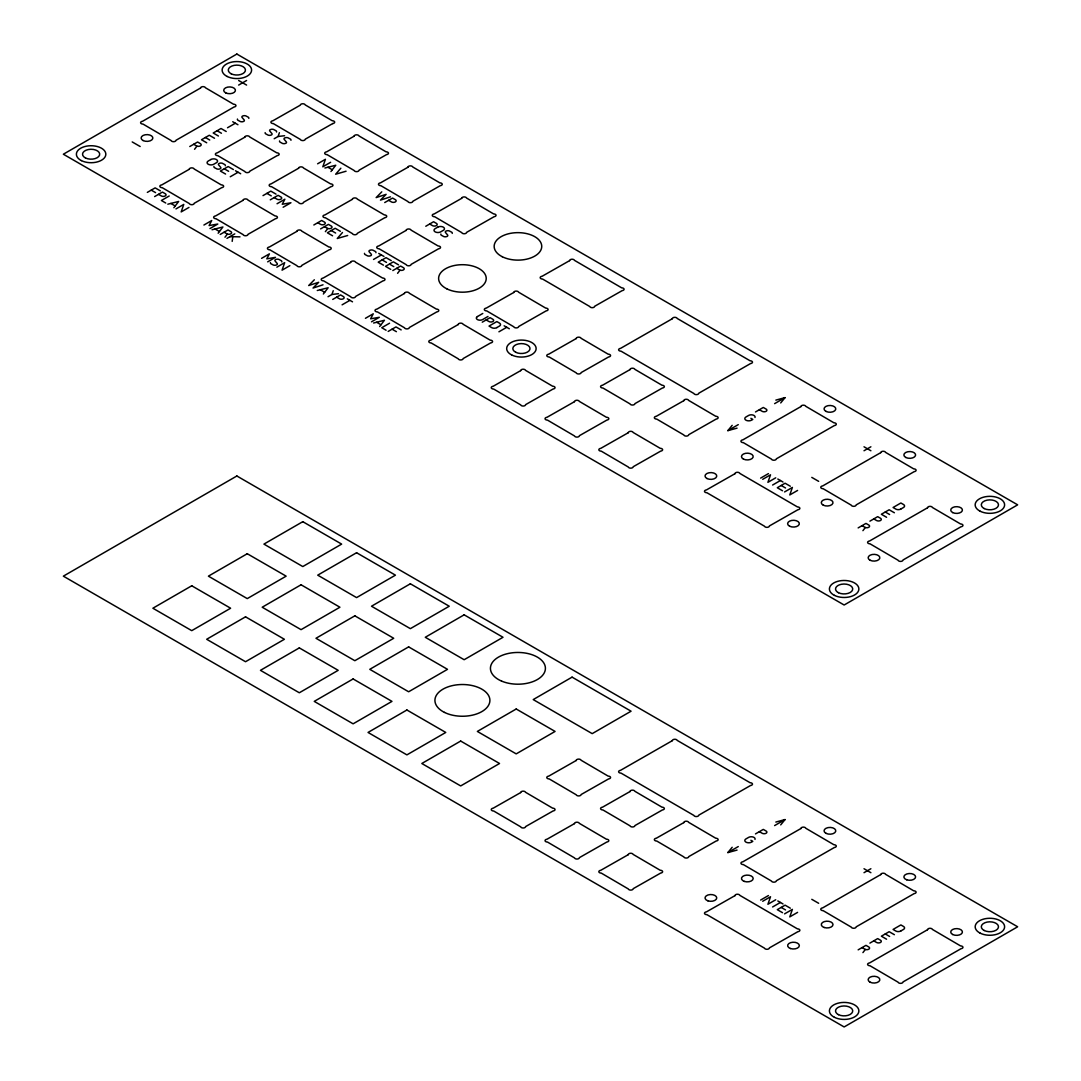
<?xml version="1.0" encoding="UTF-8"?>
<svg xmlns="http://www.w3.org/2000/svg" width="1081" height="1081" viewBox="0 0 1081 1081"><rect width="100%" height="100%" fill="white"/><g stroke="black" fill="none" stroke-linecap="round" stroke-linejoin="round"><path stroke-width="1.5" d="M232.185 241.374L232.793 236.712L239.996 236.861M274.196 138.733L278.101 136.476L279.398 132.72M328.043 296.721L331.948 294.464L333.245 290.708M194.553 149.286L196.985 146.111A2.757 1.594 0 0 0 200.553 145.759A2.757 1.594 0 0 0 200.444 143.665L197.593 142.016L189.783 146.53M224.983 237.212L227.415 234.05A2.757 1.594 0 0 0 230.983 233.699A2.757 1.594 0 0 0 230.875 231.604L228.023 229.956L220.213 234.455M325.381 231.645L327.813 228.469A2.757 1.594 0 0 0 331.381 228.118A2.757 1.594 0 0 0 331.286 226.024L328.421 224.375L320.611 228.888M397.592 273.317L400.024 270.155A2.757 1.594 0 0 0 403.591 269.804A2.757 1.594 0 0 0 403.483 267.71L400.619 266.061L392.822 270.561M862.922 530.663L865.354 527.501A2.757 1.594 0 0 0 868.935 527.15A2.757 1.594 0 0 0 868.827 525.055L865.962 523.407L858.152 527.906M862.922 952.604L865.354 949.442A2.757 1.594 0 0 0 868.935 949.091A2.757 1.594 0 0 0 868.827 946.997L865.962 945.348L858.152 949.848M173.879 207.714L178.649 201.458L167.812 204.201M218.132 233.253L222.902 226.996L212.052 229.753M330.962 171.514L335.745 165.258L324.895 168.014M323.354 294.018L328.138 287.749L317.287 290.505M379.661 326.516L384.431 320.26L373.594 323.016M737.053 428.144L727.864 430.63L732.175 425.333M780.712 402.943L785.022 397.632L775.834 400.119M737.053 850.085L727.864 852.571L732.175 847.274M780.712 824.884L785.022 819.574L775.834 822.06M340.853 168.217L335.651 174.217L346.069 171.217M342.474 232.496L337.272 238.496L347.677 235.496M381.782 191.837L376.147 197.593L386.12 194.35L380.485 200.107L390.457 196.85M314.341 279.79L308.693 285.546L318.679 282.29L313.031 288.059L323.016 284.803M238.644 85.075L246.59 80.494M227.523 127.747L235.32 123.234M147.34 192.391L155.151 187.878L160.353 190.878M154.624 196.593L162.434 192.08L165.298 193.742A2.757 1.594 0 0 1 165.217 195.945A2.757 1.594 0 0 1 161.393 195.985L158.529 194.337M169.204 195.999L161.393 200.498L165.731 203.012M230.267 176.757L238.077 172.257M175.96 208.917L183.77 204.404L181.176 211.917L188.972 207.417M203.904 225.037L211.714 220.538L209.106 225.551L217.781 224.037L209.971 228.55M317.611 163.799L325.422 159.299L322.814 166.812L330.624 162.299M263.007 195.62L270.818 191.121L276.02 194.121M270.291 199.836L278.101 195.323L280.965 196.985A2.757 1.594 0 0 1 280.884 199.188A2.757 1.594 0 0 1 277.06 199.228L274.196 197.58M277.06 203.741L284.871 199.228L282.263 204.241L290.938 202.742L283.141 207.241M226.983 238.361L234.78 233.861M313.841 224.983L321.652 220.47L324.516 222.118A2.757 1.594 0 0 1 324.435 224.335A2.757 1.594 0 0 1 320.611 224.375L317.746 222.727M261.588 258.345L269.399 253.846L266.804 258.845L275.479 257.346L267.669 261.859M384.728 202.552L392.538 198.053L395.403 199.701A2.757 1.594 0 0 1 395.322 201.917A2.757 1.594 0 0 1 391.498 201.958L388.633 200.309M276.858 267.169L284.668 262.656L282.073 270.169L289.87 265.656M425.779 226.253L433.576 221.74L436.44 223.402A2.757 1.594 0 0 1 436.359 225.605A2.757 1.594 0 0 1 432.535 225.645L429.67 223.997M373.553 259.454L381.363 254.94M332.732 299.423L340.542 294.91L343.407 296.572A2.757 1.594 0 0 1 343.326 298.775A2.757 1.594 0 0 1 339.502 298.815L336.637 297.167M342.096 304.828L349.906 300.329M404.443 293.478L376.958 309.112A2.459 1.419 0 0 0 375.026 310.639A2.459 1.419 0 0 0 377.431 311.909L404.497 327.786A2.459 1.419 0 0 0 407.132 328.894A2.459 1.419 0 0 0 409.348 327.516L436.846 311.882A2.459 1.419 0 0 0 438.778 310.355A2.459 1.419 0 0 0 436.373 309.085L409.294 293.208A2.459 1.419 0 0 0 406.659 292.1A2.459 1.419 0 0 0 404.443 293.478M365.432 318.3L373.242 313.801L370.648 318.8L379.323 317.301L371.513 321.814M389.552 323.219L381.742 327.719L386.079 330.232M388.16 331.435L395.97 326.921L401.173 329.921M477.41 316.571L482.788 313.463M487.99 316.463L482.612 319.571A3.675 2.121 0 0 1 477.41 319.571A3.675 2.121 0 0 1 477.41 316.571M482.261 322.179L490.071 317.665L492.936 319.327A2.757 1.594 0 0 1 492.855 321.53A2.757 1.594 0 0 1 489.044 321.57L486.166 319.922M498.922 331.799L506.732 327.286M755.484 411.969L763.294 407.456L766.145 409.104A2.757 1.594 0 0 1 766.064 411.32A2.757 1.594 0 0 1 762.254 411.361L759.389 409.713M727.864 430.63L738.269 424.63M774.618 403.645L785.022 397.632M760.632 478.113L768.442 473.613M762.713 479.315L770.523 474.816L767.915 482.329L775.726 477.816M772.604 485.031L780.414 480.518M784.576 491.936L792.387 487.436L789.779 494.949L797.589 490.436M864.016 450.75L870.881 446.791M869.894 521.164L877.691 516.65L880.556 518.312A2.757 1.594 0 0 1 880.475 520.515A2.757 1.594 0 0 1 876.65 520.556L873.799 518.907M755.484 833.91L763.294 829.397L766.145 831.046A2.757 1.594 0 0 1 766.064 833.262A2.757 1.594 0 0 1 762.254 833.302L759.389 831.654M727.864 852.571L738.269 846.572M774.618 825.587L785.022 819.574M760.632 900.054L768.442 895.554M762.713 901.257L770.523 896.757L767.915 904.27L775.726 899.757M772.604 906.973L780.414 902.459M784.576 913.877L792.387 909.378L789.779 916.891L797.589 912.378M864.016 872.691L870.881 868.732M869.894 943.105L877.691 938.592L880.556 940.254A2.757 1.594 0 0 1 880.475 942.456A2.757 1.594 0 0 1 876.65 942.497L873.799 940.848M278.101 136.476L284.6 135.733M331.948 294.464L338.461 293.708M332.732 123.558L305.247 139.179A2.459 1.419 0 0 1 303.031 140.571A2.459 1.419 0 0 1 300.396 139.463L273.317 123.585A2.459 1.419 0 0 1 270.926 122.302A2.459 1.419 0 0 1 272.844 120.788L300.342 105.154A2.459 1.419 0 0 1 302.558 103.762A2.459 1.419 0 0 1 305.193 104.884L332.259 120.748A2.459 1.419 0 0 1 334.664 122.031A2.459 1.419 0 0 1 332.732 123.558M229.929 236.658L232.793 236.712M238.644 80.494L246.59 85.075M864.016 446.791L870.881 450.75M327.935 167.258L332.272 169.758M750.903 418.333L752.808 419.442L751.511 420.185A3.932 2.27 0 0 1 745.958 420.185A3.932 2.27 0 0 1 745.958 416.982L748.565 415.482A3.784 2.189 0 0 1 753.092 415.077A3.784 2.189 0 0 1 754.984 417.482M232.726 121.734L237.928 124.734M894.379 512.759L889.163 509.759L881.366 514.259L886.569 517.272M226.213 131.504L221.01 128.49L213.2 133.004L218.403 136.003M885.271 512.016L889.609 514.515M217.105 130.747L221.443 133.247M811.79 477.383L818.655 481.342M214.511 138.26L209.295 135.26L201.485 139.76L206.701 142.773M205.39 137.503L209.728 140.017M862.057 525.663L865.097 527.406M777.807 479.018L783.009 482.031M790.306 486.234L785.09 483.221L777.293 487.734L782.495 490.747M193.688 144.273L196.715 146.03M781.198 485.477L785.536 487.99M340.393 231.293L335.191 228.28L327.381 232.793L332.583 235.793M378.755 253.44L383.971 256.44M391.254 260.656L386.052 257.643L378.242 262.156L383.444 265.156M398.538 264.859L393.335 261.845L385.525 266.358L390.727 269.358M504.124 325.786L509.34 328.786M233.388 169.555L228.186 166.542L220.375 171.055L225.578 174.055M235.469 170.757L240.671 173.757M224.28 168.798L228.618 171.298M266.912 193.377L271.25 195.877M324.516 226.632L327.557 228.388M331.286 230.537L335.623 233.037M382.147 259.899L386.485 262.399M389.43 264.102L393.768 266.615M396.713 268.318L399.754 270.061M132.22 141.935L140.165 146.516M347.298 298.815L352.514 301.829M151.245 190.134L155.583 192.634M224.118 232.212L227.145 233.955M392.065 329.178L396.403 331.678M170.852 203.458L175.19 205.958M215.092 228.996L219.429 231.51M320.327 289.762L324.665 292.262M376.634 322.26L380.971 324.773M864.016 868.732L870.881 872.691M750.903 840.275L752.808 841.383L751.511 842.126A3.932 2.27 0 0 1 745.958 842.126A3.932 2.27 0 0 1 745.958 838.924L748.565 837.424A3.784 2.189 0 0 1 753.092 837.018A3.784 2.189 0 0 1 754.984 839.424M894.379 934.7L889.163 931.7L881.366 936.2L886.569 939.213M885.271 933.943L889.609 936.457M811.79 899.324L818.655 903.284M862.057 947.605L865.097 949.348M777.807 900.959L783.009 903.959M790.306 908.175L785.09 905.162L777.293 909.675L782.495 912.675M781.198 907.418L785.536 909.932M375.904 252.684A2.905 1.676 0 0 0 375.472 251.535L372.945 250.184A3.284 1.892 0 0 0 370.864 249.981L369.648 250.346A2.23 1.284 0 0 0 369.216 251.832L371.215 254.184A2.23 1.297 0 0 1 370.797 255.684L369.567 256.048A3.284 1.905 0 0 1 367.486 255.846L364.973 254.494A2.919 1.689 0 0 1 364.54 253.332M265.169 132.625A2.919 1.689 0 0 0 265.602 133.774L268.115 135.125A3.284 1.905 0 0 0 270.196 135.328L271.426 134.963A2.23 1.284 0 0 0 271.966 134.449A2.257 1.297 0 0 0 271.844 133.476L269.858 131.125A2.23 1.284 0 0 1 270.277 129.639L271.507 129.274A3.284 1.892 0 0 1 273.588 129.463L276.101 130.815A2.919 1.676 0 0 1 276.533 131.977M281.803 261.899A2.905 1.676 0 0 0 281.371 260.751L278.857 259.399A3.284 1.892 0 0 0 276.777 259.197L275.547 259.562A2.23 1.284 0 0 0 275.128 261.048L277.128 263.413A2.23 1.297 0 0 1 276.695 264.899L275.479 265.264A3.284 1.905 0 0 1 273.398 265.061L270.872 263.71A2.919 1.689 0 0 1 270.439 262.561M248.806 118.397A2.919 1.676 0 0 0 248.373 117.248L245.86 115.897A3.284 1.892 0 0 0 243.779 115.694L242.549 116.059A2.23 1.284 0 0 0 242.13 117.545L244.13 119.896A2.257 1.297 0 0 1 243.698 121.396L242.482 121.761A3.284 1.905 0 0 1 240.401 121.558L237.874 120.207A2.919 1.689 0 0 1 237.442 119.045M452.236 233.415A2.919 1.676 0 0 0 451.804 232.266L449.277 230.915A3.284 1.892 0 0 0 447.196 230.712L445.98 231.077A2.23 1.284 0 0 0 445.548 232.564L447.548 234.915A2.257 1.297 0 0 1 447.115 236.415L445.899 236.766A3.284 1.905 0 0 1 443.818 236.577L441.305 235.212A2.919 1.689 0 0 1 440.872 234.064M279.574 140.935A2.919 1.689 0 0 0 280.006 142.084L282.519 143.449A3.284 1.905 0 0 0 284.6 143.638L285.83 143.287A2.257 1.297 0 0 0 286.249 141.787L284.249 139.435A2.23 1.284 0 0 1 284.681 137.949L285.897 137.584A3.284 1.892 0 0 1 287.978 137.787L290.505 139.138A2.919 1.676 0 0 1 290.938 140.287M225.321 165.798A2.905 1.676 0 0 0 224.889 164.636L222.375 163.285A3.284 1.892 0 0 0 220.294 163.096L219.065 163.447A2.23 1.284 0 0 0 218.646 164.947L220.632 167.298A2.23 1.297 0 0 1 220.213 168.785L218.984 169.149A3.284 1.905 0 0 1 216.903 168.947L214.389 167.596A2.919 1.689 0 0 1 213.957 166.447M496.841 327.584L496.76 327.638A3.554 2.054 0 0 1 491.733 327.638L489.031 326.084L496.841 321.584L499.53 323.124A3.702 2.135 0 0 1 499.449 326.084L496.841 327.584M900.878 509.002L900.797 509.056A3.554 2.054 0 0 1 895.771 509.056L893.068 507.502L900.878 502.989L903.567 504.543A3.702 2.135 0 0 1 903.486 507.502L900.878 509.002M900.878 930.944L900.797 930.998A3.554 2.054 0 0 1 895.771 930.998L893.068 929.444L900.878 924.931L903.567 926.485A3.702 2.135 0 0 1 903.486 929.444L900.878 930.944M236.861 54.05L63.347 154.218L844.139 605.009L1017.653 504.841L236.861 54.05M200.566 88.02L142.543 121.288A2.459 1.419 0 0 0 140.611 122.802A2.459 1.419 0 0 0 143.016 124.085L171.136 140.557A2.459 1.419 0 0 0 173.771 141.665A2.459 1.419 0 0 0 175.987 140.287L234.009 107.019A2.459 1.419 0 0 0 235.942 105.506A2.459 1.419 0 0 0 233.537 104.222L205.431 87.75A2.459 1.419 0 0 0 202.796 86.642A2.459 1.419 0 0 0 200.58 88.02M189.297 169.271L161.812 184.892A2.459 1.419 0 0 0 159.88 186.418A2.459 1.419 0 0 0 162.272 187.702L189.351 203.566A2.459 1.419 0 0 0 191.986 204.687A2.459 1.419 0 0 0 194.202 203.296L221.686 187.662A2.459 1.419 0 0 0 223.618 186.148A2.459 1.419 0 0 0 221.213 184.865L194.148 168.987A2.459 1.419 0 0 0 191.513 167.879A2.459 1.419 0 0 0 189.297 169.271M244.819 137.206L217.335 152.84A2.459 1.419 0 0 0 215.403 154.367A2.459 1.419 0 0 0 217.794 155.637L244.874 171.514A2.459 1.419 0 0 0 247.508 172.622A2.459 1.419 0 0 0 249.725 171.244L277.209 155.61A2.459 1.419 0 0 0 279.141 154.083A2.459 1.419 0 0 0 276.736 152.813L249.67 136.936A2.459 1.419 0 0 0 247.036 135.828A2.459 1.419 0 0 0 244.819 137.206M210.836 159.529L208.228 161.042A3.919 2.27 0 0 0 208.228 164.244A3.919 2.27 0 0 0 213.781 164.244L216.389 162.745A3.919 2.27 0 0 0 216.389 159.529A3.919 2.27 0 0 0 210.836 159.529M243.076 200.323L215.592 215.943A2.459 1.419 0 0 0 213.66 217.47A2.459 1.419 0 0 0 216.065 218.754L243.13 234.618A2.459 1.419 0 0 0 245.765 235.739A2.459 1.419 0 0 0 247.981 234.347L275.479 218.713A2.459 1.419 0 0 0 277.412 217.2A2.459 1.419 0 0 0 275.006 215.916L247.941 200.053A2.459 1.419 0 0 0 245.306 198.931A2.459 1.419 0 0 0 243.09 200.323M298.599 168.258L271.115 183.892A2.459 1.419 0 0 0 269.183 185.419A2.459 1.419 0 0 0 271.588 186.689L298.653 202.566A2.459 1.419 0 0 0 301.288 203.674A2.459 1.419 0 0 0 303.504 202.296L331.002 186.662A2.459 1.419 0 0 0 332.934 185.148A2.459 1.419 0 0 0 330.529 183.865L303.45 167.987A2.459 1.419 0 0 0 300.829 166.879A2.459 1.419 0 0 0 298.599 168.258M354.122 136.206L326.638 151.84A2.459 1.419 0 0 0 324.705 153.353A2.459 1.419 0 0 0 327.111 154.637L354.176 170.514A2.459 1.419 0 0 0 356.811 171.622A2.459 1.419 0 0 0 359.027 170.244L386.525 154.61A2.459 1.419 0 0 0 388.457 153.083A2.459 1.419 0 0 0 386.052 151.813L358.973 135.936A2.459 1.419 0 0 0 356.352 134.828A2.459 1.419 0 0 0 354.122 136.206M296.87 231.375L269.385 247.009A2.459 1.419 0 0 0 267.453 248.522A2.459 1.419 0 0 0 269.845 249.806L296.924 265.669A2.459 1.419 0 0 0 299.559 266.791A2.459 1.419 0 0 0 301.775 265.399L329.259 249.779A2.459 1.419 0 0 0 331.191 248.252A2.459 1.419 0 0 0 328.8 246.968L301.721 231.104A2.459 1.419 0 0 0 299.086 229.983A2.459 1.419 0 0 0 296.87 231.375M352.392 199.323L324.908 214.943A2.459 1.419 0 0 0 322.976 216.47A2.459 1.419 0 0 0 325.367 217.754L352.447 233.618A2.459 1.419 0 0 0 355.081 234.739A2.459 1.419 0 0 0 357.298 233.347L384.782 217.713A2.459 1.419 0 0 0 386.714 216.2A2.459 1.419 0 0 0 384.323 214.916L357.243 199.053A2.459 1.419 0 0 0 354.609 197.931A2.459 1.419 0 0 0 352.392 199.323M407.915 167.258L380.431 182.892A2.459 1.419 0 0 0 378.499 184.419A2.459 1.419 0 0 0 380.89 185.689L407.969 201.566A2.459 1.419 0 0 0 410.604 202.674A2.459 1.419 0 0 0 412.82 201.296L440.305 185.662A2.459 1.419 0 0 0 442.237 184.148A2.459 1.419 0 0 0 439.845 182.865L412.766 166.987A2.459 1.419 0 0 0 410.131 165.879A2.459 1.419 0 0 0 407.915 167.258M350.663 262.426L323.165 278.06A2.459 1.419 0 0 0 321.233 279.574A2.459 1.419 0 0 0 323.638 280.857L350.717 296.735A2.459 1.419 0 0 0 353.352 297.843A2.459 1.419 0 0 0 355.568 296.464L383.052 280.83A2.459 1.419 0 0 0 384.985 279.303A2.459 1.419 0 0 0 382.579 278.033L355.514 262.156A2.459 1.419 0 0 0 352.879 261.034A2.459 1.419 0 0 0 350.663 262.426M406.186 230.375L378.688 245.995A2.459 1.419 0 0 0 376.756 247.522A2.459 1.419 0 0 0 379.161 248.806L406.24 264.669A2.459 1.419 0 0 0 408.875 265.791A2.459 1.419 0 0 0 411.091 264.399L438.575 248.779A2.459 1.419 0 0 0 440.507 247.252A2.459 1.419 0 0 0 438.102 245.968L411.037 230.104A2.459 1.419 0 0 0 408.402 228.983A2.459 1.419 0 0 0 406.186 230.375M461.709 198.309L434.211 213.943A2.459 1.419 0 0 0 432.278 215.47A2.459 1.419 0 0 0 434.684 216.741L461.763 232.618A2.459 1.419 0 0 0 464.398 233.739A2.459 1.419 0 0 0 466.614 232.347L494.098 216.713A2.459 1.419 0 0 0 496.03 215.2A2.459 1.419 0 0 0 493.625 213.916L466.56 198.039A2.459 1.419 0 0 0 463.925 196.931A2.459 1.419 0 0 0 461.709 198.309M437.751 227.159L435.143 228.659A3.919 2.27 0 0 0 435.143 231.861A3.919 2.27 0 0 0 440.697 231.861L443.291 230.361A3.905 2.257 0 0 0 444.372 229.186A3.932 2.27 0 0 0 442.359 226.753A3.932 2.27 0 0 0 437.737 227.159M458.236 324.53L430.738 340.164A2.459 1.419 0 0 0 428.819 341.691A2.459 1.419 0 0 0 431.211 342.961L458.29 358.838A2.459 1.419 0 0 0 460.925 359.946A2.459 1.419 0 0 0 463.141 358.568L490.625 342.934A2.459 1.419 0 0 0 492.558 341.42A2.459 1.419 0 0 0 490.152 340.137L463.087 324.259A2.459 1.419 0 0 0 460.452 323.151A2.459 1.419 0 0 0 458.236 324.53M513.759 292.478L486.261 308.112A2.459 1.419 0 0 0 484.342 309.625A2.459 1.419 0 0 0 486.734 310.909L513.813 326.786A2.459 1.419 0 0 0 516.448 327.894A2.459 1.419 0 0 0 518.664 326.516L546.148 310.882A2.459 1.419 0 0 0 548.081 309.355A2.459 1.419 0 0 0 545.675 308.085L518.61 292.208A2.459 1.419 0 0 0 515.975 291.1A2.459 1.419 0 0 0 513.759 292.478M569.619 260.629L542.135 276.25A2.459 1.419 0 0 0 540.203 277.776A2.459 1.419 0 0 0 542.608 279.06L589.807 306.545A2.459 1.419 0 0 0 592.442 307.666A2.459 1.419 0 0 0 594.658 306.274L622.143 290.64A2.459 1.419 0 0 0 624.075 289.127A2.459 1.419 0 0 0 621.683 287.843L574.484 260.359A2.459 1.419 0 0 0 571.849 259.237A2.459 1.419 0 0 0 569.633 260.629M236.861 475.991L63.347 576.159L844.139 1026.95L1017.653 926.782L236.861 475.991M520.691 370.621L493.206 386.241A2.459 1.419 0 0 0 491.274 387.768A2.459 1.419 0 0 0 493.679 389.052L520.745 404.916A2.459 1.419 0 0 0 523.38 406.037A2.459 1.419 0 0 0 525.596 404.645L553.094 389.011A2.459 1.419 0 0 0 555.026 387.498A2.459 1.419 0 0 0 552.621 386.214L525.542 370.351A2.459 1.419 0 0 0 522.92 369.229A2.459 1.419 0 0 0 520.691 370.621M576.214 338.556L548.729 354.19A2.459 1.419 0 0 0 546.797 355.717A2.459 1.419 0 0 0 549.202 356.987L576.268 372.864A2.459 1.419 0 0 0 578.903 373.972A2.459 1.419 0 0 0 581.119 372.594L608.617 356.96A2.459 1.419 0 0 0 610.549 355.446A2.459 1.419 0 0 0 608.144 354.163L581.065 338.285A2.446 1.419 0 0 0 578.43 337.177A2.446 1.419 0 0 0 576.214 338.556M191.742 585.78L152.88 608.225L191.742 630.655L230.618 608.225L191.742 585.78M247.265 553.729L208.403 576.159L247.265 598.604L286.141 576.159L247.265 553.729M302.788 521.677L263.926 544.108L302.788 566.552L341.65 544.108L302.788 521.677M672.341 318.719L620.562 348.379A2.459 1.419 0 0 0 618.629 349.906A2.459 1.419 0 0 0 621.035 351.176L693.907 393.498A2.459 1.419 0 0 0 696.542 394.619A2.459 1.419 0 0 0 698.758 393.227L750.538 363.567A2.459 1.419 0 0 0 752.471 362.054A2.459 1.419 0 0 0 750.079 360.77L677.192 318.449A2.446 1.419 0 0 0 674.558 317.341A2.446 1.419 0 0 0 672.341 318.719M574.484 401.673L547 417.293A2.459 1.419 0 0 0 545.067 418.82A2.459 1.419 0 0 0 547.459 420.104L574.538 435.967A2.459 1.419 0 0 0 577.173 437.089A2.459 1.419 0 0 0 579.389 435.697L606.873 420.077A2.459 1.419 0 0 0 608.806 418.55A2.459 1.419 0 0 0 606.414 417.266L579.335 401.402A2.459 1.419 0 0 0 576.7 400.281A2.459 1.419 0 0 0 574.484 401.673M630.007 369.607L602.522 385.241A2.459 1.419 0 0 0 600.59 386.768A2.459 1.419 0 0 0 602.982 388.038L630.061 403.916A2.459 1.419 0 0 0 632.696 405.024A2.459 1.419 0 0 0 634.912 403.645L662.396 388.011A2.459 1.419 0 0 0 664.329 386.498A2.459 1.419 0 0 0 661.937 385.214L634.858 369.337A2.446 1.419 0 0 0 632.223 368.229A2.446 1.419 0 0 0 630.007 369.607M245.536 616.832L206.674 639.276L245.536 661.721L284.398 639.276L245.536 616.832M301.059 584.78L262.197 607.225L301.059 629.655L339.92 607.225L301.059 584.78M356.581 552.729L317.719 575.16L356.581 597.604L395.443 575.16L356.581 552.729M628.277 432.724L600.779 448.358A2.459 1.419 0 0 0 598.847 449.872A2.459 1.419 0 0 0 601.252 451.155L628.331 467.033A2.459 1.419 0 0 0 630.966 468.141A2.459 1.419 0 0 0 633.182 466.749L660.667 451.128A2.459 1.419 0 0 0 662.599 449.601A2.459 1.419 0 0 0 660.194 448.318L633.128 432.454A2.459 1.419 0 0 0 630.493 431.333A2.459 1.419 0 0 0 628.277 432.724M683.8 400.673L656.302 416.293A2.459 1.419 0 0 0 654.37 417.82A2.459 1.419 0 0 0 656.775 419.104L683.854 434.967A2.459 1.419 0 0 0 686.489 436.089A2.459 1.419 0 0 0 688.705 434.697L716.19 419.063A2.459 1.419 0 0 0 718.122 417.55A2.459 1.419 0 0 0 715.717 416.266L688.651 400.402A2.446 1.419 0 0 0 686.016 399.281A2.446 1.419 0 0 0 683.8 400.673M299.315 647.897L260.453 670.328L299.315 692.772L338.191 670.328L299.315 647.897M354.852 615.832L315.976 638.276L354.838 660.707L393.714 638.276L354.852 615.832M410.361 583.781L371.499 606.225L410.361 628.656L449.237 606.225L410.361 583.781M800.913 406.578L742.89 439.845A2.459 1.419 0 0 0 740.958 441.359A2.459 1.419 0 0 0 743.35 442.642L771.469 459.114A2.459 1.419 0 0 0 774.104 460.222A2.459 1.419 0 0 0 776.32 458.844L834.343 425.576A2.459 1.419 0 0 0 836.275 424.063A2.459 1.419 0 0 0 833.883 422.779L805.764 406.307A2.446 1.419 0 0 0 803.129 405.199A2.446 1.419 0 0 0 800.913 406.578M353.109 678.949L314.247 701.38L353.109 723.824L391.971 701.38L353.109 678.949M408.632 646.884L369.77 669.328L408.632 691.772L447.507 669.328L408.632 646.884M464.154 614.832L425.279 637.277L464.154 659.721L503.016 637.277L464.154 614.832M734.985 473.694L706.447 489.923A2.459 1.419 0 0 0 704.515 491.45A2.459 1.419 0 0 0 706.92 492.733L764.524 526.231A2.459 1.419 0 0 0 767.159 527.339A2.459 1.419 0 0 0 769.375 525.961L797.913 509.732A2.459 1.419 0 0 0 799.845 508.205A2.459 1.419 0 0 0 797.44 506.921L739.836 473.424A2.459 1.419 0 0 0 737.201 472.302A2.459 1.419 0 0 0 734.985 473.694M406.902 710.001L368.026 732.445L406.902 754.876L445.764 732.445L406.902 710.001M880.731 452.655L822.695 485.923A2.459 1.419 0 0 0 820.776 487.436A2.459 1.419 0 0 0 823.168 488.72L851.288 505.192A2.459 1.419 0 0 0 853.922 506.313A2.459 1.419 0 0 0 856.138 504.922L914.161 471.654A2.459 1.419 0 0 0 916.093 470.14A2.459 1.419 0 0 0 913.688 468.857L885.582 452.385A2.446 1.419 0 0 0 882.947 451.277A2.446 1.419 0 0 0 880.731 452.655M460.682 741.053L421.82 763.497L460.682 785.928L499.544 763.497L460.682 741.053M516.218 709.001L477.343 731.432L516.205 753.876L555.08 731.432L516.218 709.001M572.079 677.138L533.217 699.583L592.199 733.634L631.074 711.203L572.079 677.138M927.579 507.759L869.543 541.013A2.459 1.419 0 0 0 867.624 542.54A2.459 1.419 0 0 0 870.016 543.811L898.135 560.282A2.459 1.419 0 0 0 900.77 561.404A2.459 1.419 0 0 0 902.986 560.012L961.009 526.758A2.459 1.419 0 0 0 962.941 525.231A2.459 1.419 0 0 0 960.536 523.961L932.43 507.489A2.446 1.419 0 0 0 929.795 506.367A2.446 1.419 0 0 0 927.579 507.759M520.691 792.562L493.206 808.183A2.459 1.419 0 0 0 491.274 809.71A2.459 1.419 0 0 0 493.679 810.993L520.745 826.857A2.459 1.419 0 0 0 523.38 827.978A2.459 1.419 0 0 0 525.596 826.587L553.094 810.953A2.459 1.419 0 0 0 555.026 809.439A2.459 1.419 0 0 0 552.621 808.156L525.542 792.278A2.459 1.419 0 0 0 522.92 791.17A2.459 1.419 0 0 0 520.691 792.562M576.214 760.497L548.729 776.131A2.459 1.419 0 0 0 546.797 777.658A2.459 1.419 0 0 0 549.202 778.928L576.268 794.805A2.459 1.419 0 0 0 578.903 795.913A2.459 1.419 0 0 0 581.119 794.535L608.617 778.901A2.459 1.419 0 0 0 610.549 777.374A2.459 1.419 0 0 0 608.144 776.104L581.065 760.227A2.446 1.419 0 0 0 578.43 759.119A2.446 1.419 0 0 0 576.214 760.497M672.341 740.661L620.562 770.321A2.459 1.419 0 0 0 618.629 771.848A2.459 1.419 0 0 0 621.035 773.118L693.907 815.439A2.459 1.419 0 0 0 696.542 816.547A2.459 1.419 0 0 0 698.758 815.169L750.538 785.509A2.459 1.419 0 0 0 752.471 783.995A2.459 1.419 0 0 0 750.079 782.712L677.192 740.39A2.446 1.419 0 0 0 674.558 739.282A2.446 1.419 0 0 0 672.341 740.661M574.484 823.614L547 839.234A2.459 1.419 0 0 0 545.067 840.761A2.459 1.419 0 0 0 547.459 842.045L574.538 857.909A2.459 1.419 0 0 0 577.173 859.03A2.459 1.419 0 0 0 579.389 857.638L606.873 842.004A2.459 1.419 0 0 0 608.806 840.491A2.459 1.419 0 0 0 606.414 839.207L579.335 823.344A2.459 1.419 0 0 0 576.7 822.222A2.459 1.419 0 0 0 574.484 823.614M630.007 791.549L602.522 807.183A2.459 1.419 0 0 0 600.59 808.71A2.459 1.419 0 0 0 602.982 809.98L630.061 825.857A2.459 1.419 0 0 0 632.696 826.965A2.459 1.419 0 0 0 634.912 825.587L662.396 809.953A2.459 1.419 0 0 0 664.329 808.439A2.459 1.419 0 0 0 661.937 807.156L634.858 791.278A2.446 1.419 0 0 0 632.223 790.17A2.446 1.419 0 0 0 630.007 791.549M628.277 854.666L600.779 870.3A2.459 1.419 0 0 0 598.847 871.813A2.459 1.419 0 0 0 601.252 873.097L628.331 888.96A2.459 1.419 0 0 0 630.966 890.082A2.459 1.419 0 0 0 633.182 888.69L660.667 873.07A2.459 1.419 0 0 0 662.599 871.543A2.459 1.419 0 0 0 660.194 870.259L633.128 854.395A2.459 1.419 0 0 0 630.493 853.274A2.459 1.419 0 0 0 628.277 854.666M683.8 822.614L656.302 838.234A2.459 1.419 0 0 0 654.37 839.761A2.459 1.419 0 0 0 656.775 841.045L683.854 856.909A2.459 1.419 0 0 0 686.489 858.03A2.459 1.419 0 0 0 688.705 856.638L716.19 841.004A2.459 1.419 0 0 0 718.122 839.491A2.459 1.419 0 0 0 715.717 838.207L688.651 822.344A2.446 1.419 0 0 0 686.016 821.222A2.446 1.419 0 0 0 683.8 822.614M800.913 828.519L742.89 861.787A2.459 1.419 0 0 0 740.958 863.3A2.459 1.419 0 0 0 743.35 864.584L771.469 881.056A2.459 1.419 0 0 0 774.104 882.164A2.459 1.419 0 0 0 776.32 880.785L834.343 847.518A2.459 1.419 0 0 0 836.275 846.004A2.459 1.419 0 0 0 833.883 844.72L805.764 828.249A2.446 1.419 0 0 0 803.129 827.127A2.446 1.419 0 0 0 800.913 828.519M734.985 895.636L706.447 911.864A2.459 1.419 0 0 0 704.515 913.391A2.459 1.419 0 0 0 706.92 914.661L764.524 948.172A2.459 1.419 0 0 0 767.159 949.28A2.459 1.419 0 0 0 769.375 947.902L797.913 931.673A2.459 1.419 0 0 0 799.845 930.146A2.459 1.419 0 0 0 797.44 928.863L739.836 895.365A2.459 1.419 0 0 0 737.201 894.244A2.459 1.419 0 0 0 734.985 895.636M880.731 874.597L822.695 907.864A2.459 1.419 0 0 0 820.776 909.378A2.459 1.419 0 0 0 823.168 910.661L851.288 927.133A2.459 1.419 0 0 0 853.922 928.255A2.459 1.419 0 0 0 856.138 926.863L914.161 893.595A2.459 1.419 0 0 0 916.093 892.082A2.459 1.419 0 0 0 913.688 890.798L885.582 874.326A2.446 1.419 0 0 0 882.947 873.218A2.446 1.419 0 0 0 880.731 874.597M927.579 929.701L869.543 962.955A2.459 1.419 0 0 0 867.624 964.482A2.459 1.419 0 0 0 870.016 965.752L898.135 982.224A2.459 1.419 0 0 0 900.77 983.345A2.459 1.419 0 0 0 902.986 981.953L961.009 948.699A2.459 1.419 0 0 0 962.941 947.172A2.459 1.419 0 0 0 960.536 945.902L932.43 929.43A2.446 1.419 0 0 0 929.795 928.309A2.446 1.419 0 0 0 927.579 929.701M826.046 833.356A5.864 3.392 0 0 0 835.667 831.465A5.864 3.392 0 0 0 828.032 827.6A5.864 3.392 0 0 0 826.046 833.356M744.39 881.42A5.864 3.392 0 0 0 753.187 878.488A5.864 3.392 0 0 0 744.39 875.556A5.864 3.392 0 0 0 744.39 881.42M952.712 934.525A5.864 3.392 0 0 0 962.32 932.646A5.864 3.392 0 0 0 954.685 928.782A5.864 3.392 0 0 0 952.712 934.525M870.124 982.21A5.864 3.392 0 0 0 879.731 980.332A5.864 3.392 0 0 0 872.097 976.467A5.864 3.392 0 0 0 870.124 982.21M906.797 879.826A5.864 3.392 0 0 0 915.593 876.894A5.864 3.392 0 0 0 906.797 873.961A5.864 3.392 0 0 0 906.797 879.826M824.208 927.498A5.864 3.392 0 0 0 833.005 924.566A5.864 3.392 0 0 0 824.208 921.634A5.864 3.392 0 0 0 824.208 927.498M707.947 900.851A5.864 3.392 0 0 0 716.744 897.919A5.864 3.392 0 0 0 707.947 894.987A5.864 3.392 0 0 0 707.947 900.851M790.549 948.537A5.864 3.392 0 0 0 799.345 945.605A5.864 3.392 0 0 0 790.549 942.673A5.864 3.392 0 0 0 790.549 948.537M980.183 933.16A14.729 8.499 0 0 0 1004.33 928.43A14.729 8.499 0 0 0 985.156 918.728A14.729 8.499 0 0 0 980.183 933.16M984.223 930.498A8.594 4.959 0 0 0 998.317 927.741A8.594 4.959 0 0 0 987.129 922.079A8.594 4.959 0 0 0 984.223 930.498M834.437 1017.316A14.729 8.499 0 0 0 858.584 1012.586A14.729 8.499 0 0 0 839.41 1002.871A14.729 8.499 0 0 0 834.437 1017.316M838.478 1014.654A8.594 4.959 0 0 0 852.558 1011.884A8.594 4.959 0 0 0 841.383 1006.222A8.594 4.959 0 0 0 838.478 1014.654M502.246 256.71A23.796 13.742 0 0 0 541.284 249.062A23.796 13.742 0 0 0 510.3 233.374A23.796 13.742 0 0 0 502.246 256.71M446.723 288.776A23.796 13.742 0 0 0 485.761 281.128A23.796 13.742 0 0 0 454.777 265.426A23.796 13.742 0 0 0 446.723 288.776M905.864 457.493A5.864 3.392 0 0 0 915.485 455.614A5.864 3.392 0 0 0 907.837 451.736A5.864 3.392 0 0 0 905.864 457.493M823.276 505.178A5.864 3.392 0 0 0 832.883 503.287A5.864 3.392 0 0 0 825.249 499.422A5.864 3.392 0 0 0 823.276 505.178M707.015 478.532A5.864 3.392 0 0 0 716.635 476.64A5.864 3.392 0 0 0 709.001 472.775A5.864 3.392 0 0 0 707.015 478.532M789.603 526.217A5.864 3.392 0 0 0 799.224 524.326A5.864 3.392 0 0 0 791.589 520.461A5.864 3.392 0 0 0 789.603 526.217M227.159 76.467A14.729 8.499 0 0 0 251.305 71.738A14.729 8.499 0 0 0 232.131 62.022A14.729 8.499 0 0 0 227.159 76.467M231.199 73.805A8.594 4.959 0 0 0 245.279 71.049A8.594 4.959 0 0 0 234.104 65.387A8.594 4.959 0 0 0 231.199 73.805M980.183 511.232A14.729 8.499 0 0 0 1004.33 506.489A14.729 8.499 0 0 0 985.156 496.787A14.729 8.499 0 0 0 980.183 511.232M984.223 508.556A8.594 4.959 0 0 0 998.317 505.8A8.594 4.959 0 0 0 987.129 500.138A8.594 4.959 0 0 0 984.223 508.556M834.437 595.374A14.729 8.499 0 0 0 858.584 590.645A14.729 8.499 0 0 0 839.41 580.929A14.729 8.499 0 0 0 834.437 595.374M838.478 592.712A8.594 4.959 0 0 0 852.558 589.942A8.594 4.959 0 0 0 841.383 584.28A8.594 4.959 0 0 0 838.478 592.712M81.399 160.61A14.729 8.499 0 0 0 105.546 155.88A14.729 8.499 0 0 0 86.385 146.178A14.729 8.499 0 0 0 81.399 160.61M85.453 157.948A8.594 4.959 0 0 0 99.533 155.191A8.594 4.959 0 0 0 88.358 149.529A8.594 4.959 0 0 0 85.453 157.948M511.705 354.96A14.729 8.499 0 0 0 535.852 350.217A14.729 8.499 0 0 0 516.677 340.515A14.729 8.499 0 0 0 511.705 354.96M515.745 352.284A8.594 4.959 0 0 0 529.839 349.528A8.594 4.959 0 0 0 518.65 343.866A8.594 4.959 0 0 0 515.745 352.284M225.699 92.858A5.864 3.392 0 0 0 235.32 90.98A5.864 3.392 0 0 0 227.686 87.102A5.864 3.392 0 0 0 225.699 92.858M143.111 140.544A5.864 3.392 0 0 0 152.732 138.652A5.864 3.392 0 0 0 145.097 134.787A5.864 3.392 0 0 0 143.111 140.544M826.046 411.415A5.864 3.392 0 0 0 835.667 409.523A5.864 3.392 0 0 0 828.032 405.659A5.864 3.392 0 0 0 826.046 411.415M743.458 459.101A5.864 3.392 0 0 0 753.079 457.209A5.864 3.392 0 0 0 745.444 453.344A5.864 3.392 0 0 0 743.458 459.101M952.712 512.583A5.864 3.392 0 0 0 962.32 510.705A5.864 3.392 0 0 0 954.685 506.84A5.864 3.392 0 0 0 952.712 512.583M870.124 560.269A5.864 3.392 0 0 0 879.731 558.391A5.864 3.392 0 0 0 872.097 554.526A5.864 3.392 0 0 0 870.124 560.269M501.543 681.071A27.484 15.864 0 0 0 545.229 670.152A27.484 15.864 0 0 0 507.03 653.762A27.484 15.864 0 0 0 501.543 681.071M444.453 712.393A27.484 15.864 0 0 0 489.409 703.366A27.484 15.864 0 0 0 453.398 685.395A27.484 15.864 0 0 0 444.453 712.393"/></g></svg>
